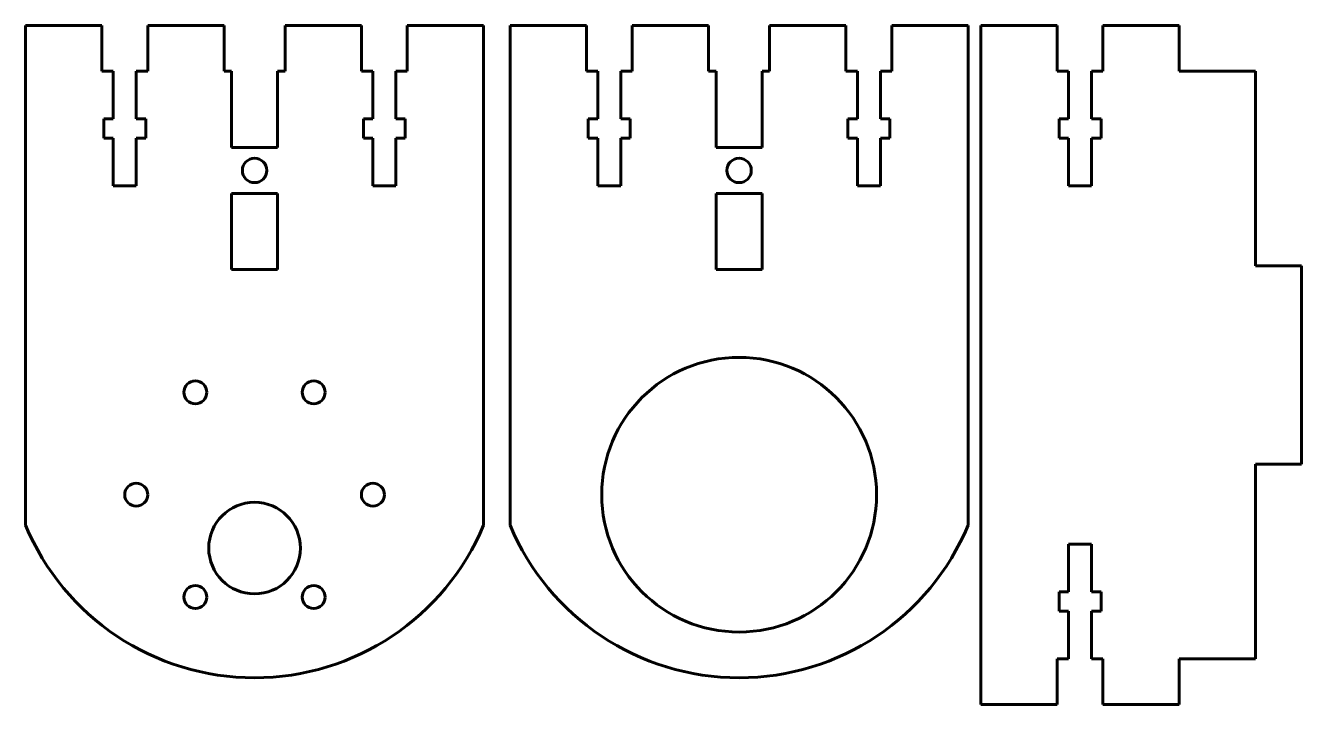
# Model space of a CAD drawing. Header units: millimetres. Extents: x -30 to 137, y -21 to 69.
import ezdxf

# ---------------------------------------------------------------- set-up
doc = ezdxf.new("R2010")
doc.units = ezdxf.units.MM
doc.linetypes.add('K5LT_BASIC', pattern=[0])

msp = doc.modelspace()

# ---------------------------------------------------------------- linework, layer by layer
at = {"color": 5, "linetype": 'K5LT_BASIC', "lineweight": 60, "true_color": 0x0000ff}
for p, q in [((-30, 62.5), (-30, 68.5)), ((-30, 68.5), (-20, 68.5)), ((-20, 68.5), (-20, 62.5)), ((-14, 68.5), (-4, 68.5)), ((-14, 62.5), (-14, 68.5)), ((-4, 68.5), (-4, 62.5)), ((4, 62.5), (4, 68.5)), ((4, 68.5), (14, 68.5)), ((14, 68.5), (14, 62.5)), ((20, 68.5), (30, 68.5)), ((20, 62.5), (20, 68.5)), ((30, 68.5), (30, 62.5)), ((33.47, 68.5), (43.47, 68.5)), ((33.47, 3), (33.47, 68.5)), ((43.47, 68.5), (43.47, 62.5)), ((49.47, 68.5), (59.47, 68.5)), ((49.47, 62.5), (49.47, 68.5)), ((59.47, 68.5), (59.47, 62.5)), ((67.47, 62.5), (67.47, 68.5)), ((67.47, 68.5), (77.47, 68.5)), ((77.47, 68.5), (77.47, 62.5)), ((83.47, 68.5), (93.47, 68.5)), ((83.47, 62.5), (83.47, 68.5)), ((93.47, 68.5), (93.47, 62.5)), ((95.13, 62.5), (95.13, 68.5)), ((95.13, 68.5), (105.13, 68.5)), ((105.13, 68.5), (105.13, 62.5)), ((111.13, 68.5), (121.13, 68.5)), ((111.13, 62.5), (111.13, 68.5)), ((121.13, 68.5), (121.13, 62.5)), ((-30, 3), (-30, 62.5)), ((-18.5, 62.5), (-20, 62.5)), ((-18.5, 56.25), (-18.5, 62.5)), ((-14, 62.5), (-15.5, 62.5)), ((-15.5, 62.5), (-15.5, 56.25)), ((-3, 62.5), (-4, 62.5)), ((-3, 52.5), (-3, 62.5)), ((3, 62.5), (3, 52.5)), ((3, 62.5), (4, 62.5)), ((15.5, 62.5), (14, 62.5)), ((15.5, 56.25), (15.5, 62.5)), ((20, 62.5), (18.5, 62.5)), ((18.5, 62.5), (18.5, 56.25)), ((30, 62.5), (30, 3)), ((44.97, 62.5), (43.47, 62.5)), ((44.97, 56.25), (44.97, 62.5)), ((49.47, 62.5), (47.97, 62.5)), ((47.97, 62.5), (47.97, 56.25)), ((60.47, 62.5), (59.47, 62.5)), ((60.47, 52.5), (60.47, 62.5)), ((66.47, 62.5), (66.47, 52.5)), ((66.47, 62.5), (67.47, 62.5)), ((78.97, 62.5), (77.47, 62.5)), ((78.97, 56.25), (78.97, 62.5)), ((83.47, 62.5), (81.97, 62.5)), ((81.97, 62.5), (81.97, 56.25)), ((93.47, 62.5), (93.47, 3)), ((95.13, -14.5), (95.13, 62.5)), ((106.63, 62.5), (105.13, 62.5)), ((106.63, 56.25), (106.63, 62.5)), ((111.13, 62.5), (109.63, 62.5)), ((109.63, 62.5), (109.63, 56.25)), ((121.13, 62.5), (131.13, 62.5)), ((131.13, 62.5), (131.13, 37)), ((-19.75, 56.25), (-18.5, 56.25)), ((-19.75, 53.75), (-19.75, 56.25)), ((-15.5, 56.25), (-14.25, 56.25)), ((-14.25, 56.25), (-14.25, 53.75)), ((14.25, 56.25), (15.5, 56.25)), ((14.25, 53.75), (14.25, 56.25)), ((18.5, 56.25), (19.75, 56.25)), ((19.75, 56.25), (19.75, 53.75)), ((43.72, 56.25), (44.97, 56.25)), ((43.72, 53.75), (43.72, 56.25)), ((47.97, 56.25), (49.22, 56.25)), ((49.22, 56.25), (49.22, 53.75)), ((77.72, 56.25), (78.97, 56.25)), ((77.72, 53.75), (77.72, 56.25)), ((81.97, 56.25), (83.22, 56.25)), ((83.22, 56.25), (83.22, 53.75)), ((105.38, 56.25), (106.63, 56.25)), ((105.38, 53.75), (105.38, 56.25)), ((109.63, 56.25), (110.88, 56.25)), ((110.88, 56.25), (110.88, 53.75)), ((-18.5, 53.75), (-19.75, 53.75)), ((-18.5, 47.5), (-18.5, 53.75)), ((-14.25, 53.75), (-15.5, 53.75)), ((-15.5, 53.75), (-15.5, 47.5)), ((15.5, 53.75), (14.25, 53.75)), ((15.5, 47.5), (15.5, 53.75)), ((19.75, 53.75), (18.5, 53.75)), ((18.5, 53.75), (18.5, 47.5)), ((44.97, 53.75), (43.72, 53.75)), ((44.97, 47.5), (44.97, 53.75)), ((49.22, 53.75), (47.97, 53.75)), ((47.97, 53.75), (47.97, 47.5)), ((78.97, 53.75), (77.72, 53.75)), ((78.97, 47.5), (78.97, 53.75)), ((83.22, 53.75), (81.97, 53.75)), ((81.97, 53.75), (81.97, 47.5)), ((106.63, 53.75), (105.38, 53.75)), ((106.63, 47.5), (106.63, 53.75)), ((110.88, 53.75), (109.63, 53.75)), ((109.63, 53.75), (109.63, 47.5)), ((3, 52.5), (-3, 52.5)), ((66.47, 52.5), (60.47, 52.5)), ((-15.5, 47.5), (-18.5, 47.5)), ((18.5, 47.5), (15.5, 47.5)), ((47.97, 47.5), (44.97, 47.5)), ((81.97, 47.5), (78.97, 47.5)), ((109.63, 47.5), (106.63, 47.5)), ((-3, 36.5), (-3, 46.5)), ((-3, 46.5), (3, 46.5)), ((3, 46.5), (3, 36.5)), ((60.47, 36.5), (60.47, 46.5)), ((60.47, 46.5), (66.47, 46.5)), ((66.47, 46.5), (66.47, 36.5)), ((131.13, 37), (137.13, 37)), ((137.13, 11), (137.13, 37)), ((3, 36.5), (-3, 36.5)), ((66.47, 36.5), (60.47, 36.5)), ((137.13, 11), (131.13, 11)), ((131.13, 11), (131.13, -14.5)), ((106.63, 0.5), (109.63, 0.5)), ((106.63, -5.75), (106.63, 0.5)), ((109.63, 0.5), (109.63, -5.75)), ((105.38, -8.25), (105.38, -5.75)), ((105.38, -5.75), (106.63, -5.75)), ((109.63, -5.75), (110.88, -5.75)), ((110.88, -5.75), (110.88, -8.25)), ((106.63, -8.25), (105.38, -8.25)), ((106.63, -14.5), (106.63, -8.25)), ((110.88, -8.25), (109.63, -8.25)), ((109.63, -8.25), (109.63, -14.5)), ((95.13, -20.5), (95.13, -14.5)), ((105.13, -14.5), (106.63, -14.5)), ((105.13, -14.5), (105.13, -20.5)), ((109.63, -14.5), (111.13, -14.5)), ((111.13, -20.5), (111.13, -14.5)), ((121.13, -20.5), (121.13, -14.5)), ((121.13, -14.5), (131.13, -14.5)), ((105.13, -20.5), (95.13, -20.5)), ((121.13, -20.5), (111.13, -20.5))]:
    msp.add_line(p, q, dxfattribs=at)
for centre, radius in [((0, 49.5), 1.6), ((63.47, 49.5), 1.6), ((63.47, 7), 18), ((-7.75, 20.42), 1.5), ((7.75, 20.42), 1.5), ((-15.5, 7), 1.5), ((15.5, 7), 1.5), ((0, 0), 6), ((-7.75, -6.42), 1.5), ((7.75, -6.42), 1.5)]:
    msp.add_circle(centre, radius, dxfattribs=at)
for centre in [(0, 15.5), (63.47, 15.5)]:
    msp.add_arc(centre, 32.5, 202.6199, 337.3801, dxfattribs=at)

doc.saveas('drawing.dxf')
